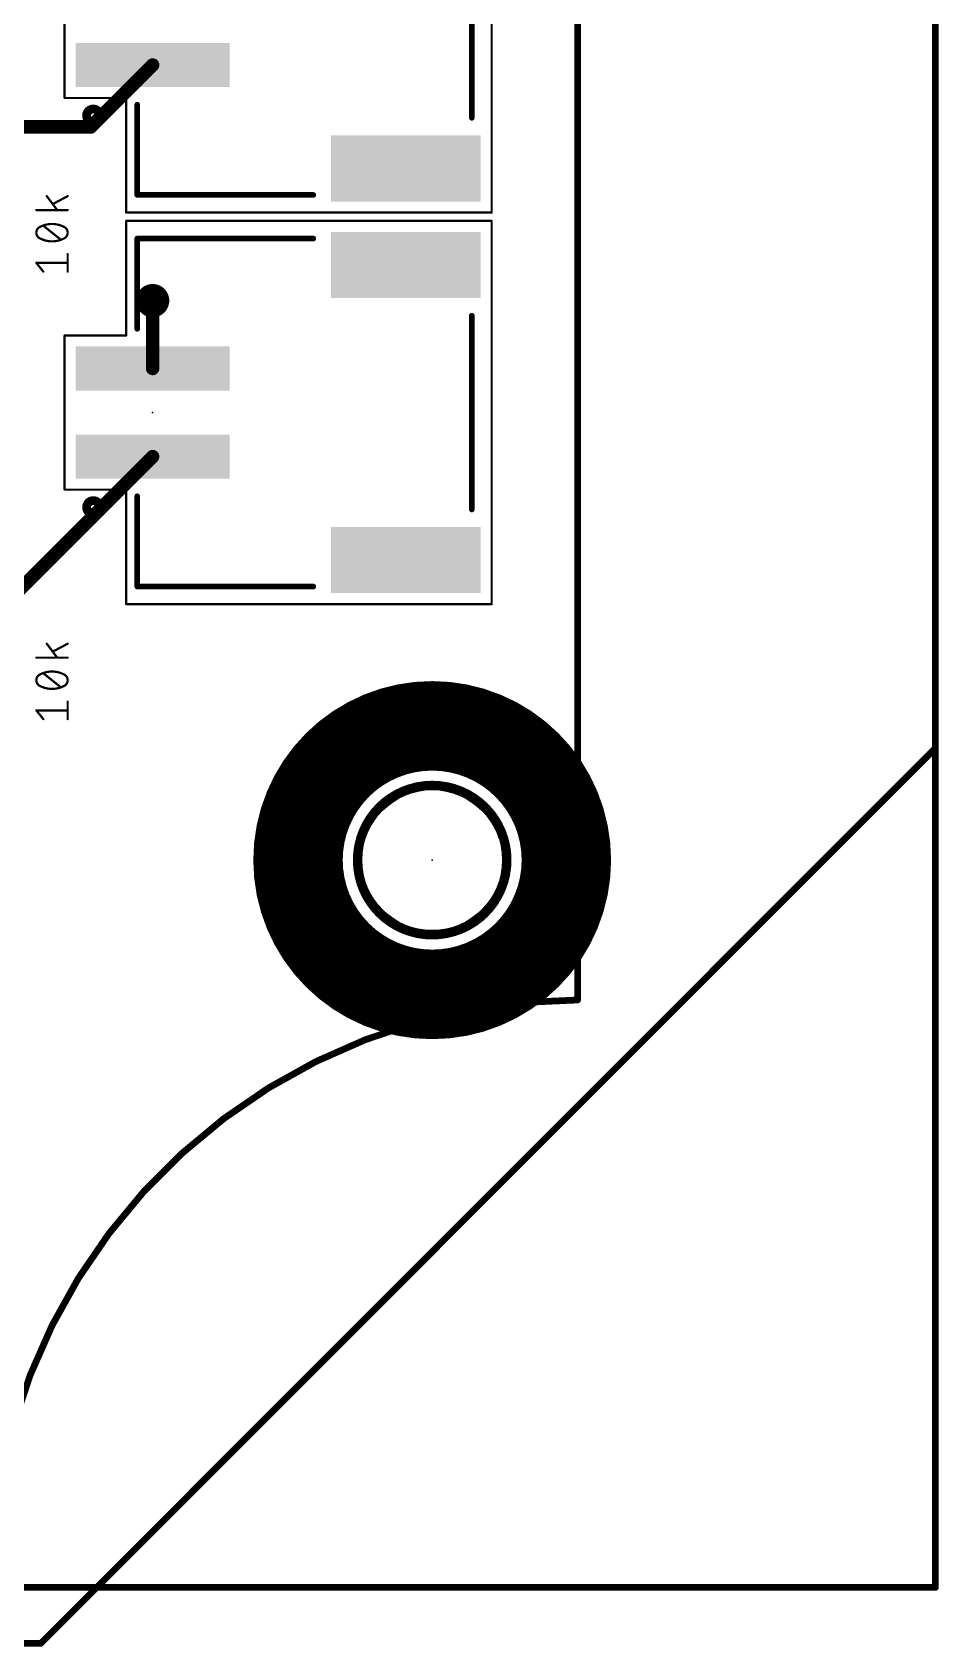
# Model space of a CAD drawing. Extents: x -0.25 to 2.75, y -0.05 to 2.8.
# Drawn here: x 1.942 to 2.753, y -0.053 to 1.39 of the extents above; entities that cross this region are included whole.
import ezdxf

# ---------------------------------------------------------------- set-up
doc = ezdxf.new("R2010")
doc.units = 0
for name, color, linetype in [('1', 22, 'CONTINUOUS'), ('16', 175, 'CONTINUOUS'), ('18', 82, 'CONTINUOUS'), ('20', 30, 'CONTINUOUS'), ('21', 253, 'CONTINUOUS'), ('23', 7, 'CONTINUOUS'), ('39', 22, 'CONTINUOUS'), ('40', 175, 'CONTINUOUS'), ('41', 22, 'CONTINUOUS'), ('42', 175, 'CONTINUOUS'), ('43', 82, 'CONTINUOUS')]:
    doc.layers.add(name, color=color, linetype=linetype)

# ---------------------------------------------------------------- blocks, each defined once
blk = doc.blocks.new('RECT')
blk.add_solid([(-0.5, -0.5), (0.5, -0.5), (-0.5, 0.5), (0.5, 0.5)])
blk = doc.blocks.new('ROUNDV')
at = {"const_width": 0.5}
blk.add_lwpolyline([(0, -0.25, 1), (0, 0.25, 1), (0, -0.25)], format="xyb", dxfattribs=at)

msp = doc.modelspace()

# ---------------------------------------------------------------- linework, layer by layer
at = {"layer": '1'}
for points, const_width in [([(2.75, 0), (2.75, 2.75)], 0.006), ([(2.05, 1.36063), (1.994685, 1.305315)], 0.012), ([(1.994685, 1.305315), (1.917475, 1.305315)], 0.012), ([(1.994685, 1.305315), (1.994488, 1.305118)], 0.012), ([(2.05, 1.08937), (2.05, 1.15)], 0.012), ([(2.05, 1.01063), (1.926772, 0.887402)], 0.012), ([(0, 0), (2.75, 0)], 0.006)]:
    msp.add_lwpolyline(points, dxfattribs=dict(at, const_width=const_width))
for points, const_width in [([(2.052121, 1.358509, 1), (2.047879, 1.362751)], 0.006), ([(1.992367, 1.307239, 1), (1.99661, 1.302997)], 0.006), ([(1.992564, 1.307436, 1), (1.996806, 1.303194)], 0.006), ([(1.996806, 1.303194, 1), (1.992564, 1.307436)], 0.006), ([(1.994685, 1.302315, 1), (1.994685, 1.308315)], 0.006), ([(2.053, 1.15, 1), (2.047, 1.15)], 0.006), ([(2.047, 1.08937, 1), (2.053, 1.08937)], 0.006), ([(2.052121, 1.008509, 1), (2.047879, 1.012751)], 0.006), ([(2.7485, 0, 1), (2.7515, 0)], 0.003), ([(2.75, -0.0015, 1), (2.75, 0.0015)], 0.003)]:
    msp.add_lwpolyline(points, format="xyb", dxfattribs=dict(at, const_width=const_width))
at = {"layer": '16', "const_width": 0.006}
for points in [[(2.75, 0.75), (2.75, 2.75)], [(2, 0), (2.75, 0.75)], [(1.95, -0.05), (2, 0)], [(0, -0.05), (1.95, -0.05)]]:
    msp.add_lwpolyline(points, dxfattribs=at)
at = {"layer": '16', "const_width": 0.003}
for points in [[(2.7485, 0.75, 1), (2.7515, 0.75)], [(2.751061, 0.748939, 1), (2.748939, 0.751061)], [(1.998939, 0.001061, 1), (2.001061, -0.001061)], [(2.001061, -0.001061, 1), (1.998939, 0.001061)], [(1.948939, -0.048939, 1), (1.951061, -0.051061)], [(1.95, -0.0515, 1), (1.95, -0.0485)]]:
    msp.add_lwpolyline(points, format="xyb", dxfattribs=at)
at = {"layer": '20'}
for points, const_width in [([(2.43, 2.43, 0.414214), (0, 0)], 0.006), ([(2.43, 0.525, 0.414214), (1.905, 0)], 0.006), ([(2.4285, 0.525, 1), (2.4315, 0.525)], 0.003), ([(2.43, 0.5235, 1), (2.43, 0.5265)], 0.003)]:
    msp.add_lwpolyline(points, format="xyb", dxfattribs=dict(at, const_width=const_width))
at = {"layer": '20', "const_width": 0.006}
msp.add_lwpolyline([(2.43, 2.43), (2.43, 0.525)], dxfattribs=at)
at = {"layer": '20'}
msp.add_circle((2.3, 0.65), 0.062992, dxfattribs=at)
at = {"layer": '21'}
for points, const_width in [([(2.335433, 1.313386), (2.335433, 1.486614)], 0.005), ([(2.03622, 1.325197), (2.03622, 1.244488)], 0.005), ([(1.955333, 1.243393), (1.964667, 1.230949)], 0.002), ([(1.974, 1.243393), (1.960778, 1.236393)], 0.002), ([(2.03622, 1.244488), (2.193701, 1.244488)], 0.005), ([(1.974, 1.230949), (1.946, 1.230949)], 0.002), ([(1.967778, 1.204555), (1.952222, 1.217)], 0.002), ([(2.03622, 1.205512), (2.03622, 1.124803)], 0.005), ([(2.193701, 1.205512), (2.03622, 1.205512)], 0.005), ([(1.952222, 1.176), (1.946, 1.183778)], 0.002), ([(1.946, 1.183778), (1.974, 1.183778)], 0.002), ([(1.974, 1.176), (1.974, 1.191555)], 0.002), ([(2.335433, 0.963386), (2.335433, 1.136614)], 0.005), ([(2.03622, 0.975197), (2.03622, 0.894488)], 0.005), ([(2.03622, 0.894488), (2.193701, 0.894488)], 0.005), ([(1.955333, 0.843393), (1.964667, 0.830949)], 0.002), ([(1.974, 0.843393), (1.960778, 0.836393)], 0.002), ([(1.974, 0.830949), (1.946, 0.830949)], 0.002), ([(1.967778, 0.804555), (1.952222, 0.817)], 0.002), ([(1.952222, 0.776), (1.946, 0.783778)], 0.002), ([(1.946, 0.783778), (1.974, 0.783778)], 0.002), ([(1.974, 0.776), (1.974, 0.791555)], 0.002)]:
    msp.add_lwpolyline(points, dxfattribs=dict(at, const_width=const_width))
for points, const_width in [([(2.03747, 1.325197, 1), (2.03497, 1.325197)], 0.0025), ([(1.99685, 1.311417, 1), (1.99685, 1.319291, 1), (1.99685, 1.311417)], 0.011811), ([(2.334183, 1.313386, 1), (2.336683, 1.313386)], 0.0025), ([(1.955733, 1.243693, 1), (1.954933, 1.243093)], 0.001), ([(1.974234, 1.242951, 1), (1.973766, 1.243835)], 0.001), ([(2.03622, 1.245738, 1), (2.03622, 1.243238)], 0.0025), ([(2.03497, 1.244488, 1), (2.03747, 1.244488)], 0.0025), ([(2.193701, 1.243238, 1), (2.193701, 1.245738)], 0.0025), ([(1.946, 1.231449, 1), (1.946, 1.230449)], 0.001), ([(1.960544, 1.236835, 1), (1.961012, 1.235951)], 0.001), ([(1.964267, 1.230649, 1), (1.965067, 1.231249)], 0.001), ([(1.974, 1.230449, 1), (1.974, 1.231449)], 0.001), ([(1.949889, 1.216222, 0.320468), (1.946, 1.210778)], 0.002), ([(1.96, 1.218555, 0.113885), (1.949889, 1.216222)], 0.002), ([(1.94967, 1.216672, 1), (1.950108, 1.215773)], 0.001), ([(1.950051, 1.215749, 1), (1.949727, 1.216695)], 0.001), ([(1.952535, 1.21739, 1), (1.95191, 1.216609)], 0.001), ([(1.970111, 1.216222, 0.113885), (1.96, 1.218555)], 0.002), ([(1.96, 1.219055, 1), (1.96, 1.218055)], 0.001), ([(1.96, 1.218055, 1), (1.96, 1.219055)], 0.001), ([(1.974, 1.210778, 0.320456), (1.970111, 1.216222)], 0.002), ([(1.970273, 1.216695, 1), (1.969949, 1.215749)], 0.001), ([(1.969892, 1.215773, 1), (1.97033, 1.216672)], 0.001), ([(1.946, 1.210778, 0.320471), (1.949889, 1.205333)], 0.002), ([(1.9465, 1.210778, 1), (1.9455, 1.210778)], 0.001), ([(1.9455, 1.210778, 1), (1.9465, 1.210778)], 0.001), ([(1.950108, 1.205783, 1), (1.94967, 1.204884)], 0.001), ([(1.949889, 1.205333, 0.113885), (1.96, 1.203)], 0.002), ([(1.949727, 1.20486, 1), (1.950051, 1.205806)], 0.001), ([(1.96, 1.203, 0.113885), (1.970111, 1.205333)], 0.002), ([(1.96, 1.2035, 1), (1.96, 1.2025)], 0.001), ([(1.96, 1.2025, 1), (1.96, 1.2035)], 0.001), ([(1.967465, 1.204165, 1), (1.96809, 1.204946)], 0.001), ([(1.970111, 1.205333, 0.32046), (1.974, 1.210778)], 0.002), ([(1.969949, 1.205806, 1), (1.970273, 1.20486)], 0.001), ([(1.97033, 1.204884, 1), (1.969892, 1.205783)], 0.001), ([(1.9745, 1.210778, 1), (1.9735, 1.210778)], 0.001), ([(1.9735, 1.210778, 1), (1.9745, 1.210778)], 0.001), ([(2.03747, 1.205512, 1), (2.03497, 1.205512)], 0.0025), ([(2.03622, 1.206762, 1), (2.03622, 1.204262)], 0.0025), ([(2.193701, 1.204262, 1), (2.193701, 1.206762)], 0.0025), ([(1.946, 1.184278, 1), (1.946, 1.183278)], 0.001), ([(1.94639, 1.18409, 1), (1.94561, 1.183465)], 0.001), ([(1.9745, 1.191555, 1), (1.9735, 1.191555)], 0.001), ([(1.974, 1.183278, 1), (1.974, 1.184278)], 0.001), ([(1.951832, 1.175688, 1), (1.952613, 1.176312)], 0.001), ([(1.9735, 1.176, 1), (1.9745, 1.176)], 0.001), ([(2.03497, 1.124803, 1), (2.03747, 1.124803)], 0.0025), ([(2.336683, 1.136614, 1), (2.334183, 1.136614)], 0.0025), ([(1.99685, 0.961417, 1), (1.99685, 0.969291, 1), (1.99685, 0.961417)], 0.011811), ([(2.03747, 0.975197, 1), (2.03497, 0.975197)], 0.0025), ([(2.334183, 0.963386, 1), (2.336683, 0.963386)], 0.0025), ([(2.03622, 0.895738, 1), (2.03622, 0.893238)], 0.0025), ([(2.03497, 0.894488, 1), (2.03747, 0.894488)], 0.0025), ([(2.193701, 0.893238, 1), (2.193701, 0.895738)], 0.0025), ([(1.955733, 0.843693, 1), (1.954933, 0.843093)], 0.001), ([(1.960544, 0.836835, 1), (1.961012, 0.835951)], 0.001), ([(1.974234, 0.842951, 1), (1.973766, 0.843835)], 0.001), ([(1.946, 0.831449, 1), (1.946, 0.830449)], 0.001), ([(1.964267, 0.830649, 1), (1.965067, 0.831249)], 0.001), ([(1.974, 0.830449, 1), (1.974, 0.831449)], 0.001), ([(1.949889, 0.816222, 0.320468), (1.946, 0.810778)], 0.002), ([(1.946, 0.810778, 0.320471), (1.949889, 0.805333)], 0.002), ([(1.9465, 0.810778, 1), (1.9455, 0.810778)], 0.001), ([(1.9455, 0.810778, 1), (1.9465, 0.810778)], 0.001), ([(1.96, 0.818555, 0.113885), (1.949889, 0.816222)], 0.002), ([(1.94967, 0.816672, 1), (1.950108, 0.815773)], 0.001), ([(1.950051, 0.815749, 1), (1.949727, 0.816695)], 0.001), ([(1.952535, 0.81739, 1), (1.95191, 0.816609)], 0.001), ([(1.970111, 0.816222, 0.113885), (1.96, 0.818555)], 0.002), ([(1.96, 0.819055, 1), (1.96, 0.818055)], 0.001), ([(1.96, 0.818055, 1), (1.96, 0.819055)], 0.001), ([(1.974, 0.810778, 0.320456), (1.970111, 0.816222)], 0.002), ([(1.970273, 0.816695, 1), (1.969949, 0.815749)], 0.001), ([(1.970111, 0.805333, 0.32046), (1.974, 0.810778)], 0.002), ([(1.969892, 0.815773, 1), (1.97033, 0.816672)], 0.001), ([(1.9745, 0.810778, 1), (1.9735, 0.810778)], 0.001), ([(1.9735, 0.810778, 1), (1.9745, 0.810778)], 0.001), ([(1.950108, 0.805783, 1), (1.94967, 0.804884)], 0.001), ([(1.949889, 0.805333, 0.113885), (1.96, 0.803)], 0.002), ([(1.949727, 0.80486, 1), (1.950051, 0.805806)], 0.001), ([(1.96, 0.803, 0.113885), (1.970111, 0.805333)], 0.002), ([(1.96, 0.8035, 1), (1.96, 0.8025)], 0.001), ([(1.96, 0.8025, 1), (1.96, 0.8035)], 0.001), ([(1.967465, 0.804165, 1), (1.96809, 0.804946)], 0.001), ([(1.969949, 0.805806, 1), (1.970273, 0.80486)], 0.001), ([(1.97033, 0.804884, 1), (1.969892, 0.805783)], 0.001), ([(1.946, 0.784278, 1), (1.946, 0.783278)], 0.001), ([(1.94639, 0.78409, 1), (1.94561, 0.783465)], 0.001), ([(1.9745, 0.791555, 1), (1.9735, 0.791555)], 0.001), ([(1.974, 0.783278, 1), (1.974, 0.784278)], 0.001), ([(2.3, 0.515, 1), (2.3, 0.785, 1), (2.3, 0.515)], 0.006), ([(1.951832, 0.775688, 1), (1.952613, 0.776312)], 0.001), ([(1.9735, 0.776, 1), (1.9745, 0.776)], 0.001), ([(2.3, 0.583071, 1), (2.3, 0.716929, 1), (2.3, 0.583071)], 0.008)]:
    msp.add_lwpolyline(points, format="xyb", dxfattribs=dict(at, const_width=const_width))
at = {"layer": '23'}
for p in [(2.05, 1.05), (2.3, 0.65)]:
    msp.add_point(p, dxfattribs=at)
at = {"layer": '39', "const_width": 0.001969}
for points in [[(2.35315, 1.57126), (2.35315, 1.22874)], [(1.97126, 1.331102), (1.97126, 1.468898)], [(2.026378, 1.331102), (1.97126, 1.331102)], [(2.026378, 1.22874), (2.026378, 1.331102)], [(2.35315, 1.22874), (2.026378, 1.22874)], [(2.026378, 1.118898), (2.026378, 1.22126)], [(2.026378, 1.22126), (2.35315, 1.22126)], [(2.35315, 1.22126), (2.35315, 0.87874)], [(1.97126, 0.981102), (1.97126, 1.118898)], [(1.97126, 1.118898), (2.026378, 1.118898)], [(2.026378, 0.981102), (1.97126, 0.981102)], [(2.026378, 0.87874), (2.026378, 0.981102)], [(2.35315, 0.87874), (2.026378, 0.87874)]]:
    msp.add_lwpolyline(points, dxfattribs=at)
at = {"layer": '39'}
for points, const_width in [([(1.97126, 1.331594, 1), (1.97126, 1.33061)], 0.000984), ([(1.970768, 1.331102, 1), (1.971752, 1.331102)], 0.000984), ([(2.02687, 1.331102, 1), (2.025886, 1.331102)], 0.000984), ([(2.026378, 1.33061, 1), (2.026378, 1.331594)], 0.000984), ([(2.026378, 1.229232, 1), (2.026378, 1.228248)], 0.000984), ([(2.025886, 1.22874, 1), (2.02687, 1.22874)], 0.000984), ([(2.352657, 1.22874, 1), (2.353642, 1.22874)], 0.000984), ([(2.35315, 1.228248, 1), (2.35315, 1.229232)], 0.000984), ([(2.02687, 1.22126, 1), (2.025886, 1.22126)], 0.000984), ([(2.026378, 1.221752, 1), (2.026378, 1.220768)], 0.000984), ([(2.353642, 1.22126, 1), (2.352657, 1.22126)], 0.000984), ([(2.35315, 1.220768, 1), (2.35315, 1.221752)], 0.000984), ([(1.971752, 1.118898, 1), (1.970768, 1.118898)], 0.000984), ([(1.97126, 1.11939, 1), (1.97126, 1.118406)], 0.000984), ([(2.025886, 1.118898, 1), (2.02687, 1.118898)], 0.000984), ([(2.026378, 1.118406, 1), (2.026378, 1.11939)], 0.000984), ([(1.97126, 0.981594, 1), (1.97126, 0.98061)], 0.000984), ([(1.970768, 0.981102, 1), (1.971752, 0.981102)], 0.000984), ([(2.02687, 0.981102, 1), (2.025886, 0.981102)], 0.000984), ([(2.026378, 0.98061, 1), (2.026378, 0.981594)], 0.000984), ([(2.026378, 0.879232, 1), (2.026378, 0.878248)], 0.000984), ([(2.025886, 0.87874, 1), (2.02687, 0.87874)], 0.000984), ([(2.352657, 0.87874, 1), (2.353642, 0.87874)], 0.000984), ([(2.35315, 0.878248, 1), (2.35315, 0.879232)], 0.000984), ([(2.3, 0.53, 1), (2.3, 0.77, 1), (2.3, 0.53)], 0.08)]:
    msp.add_lwpolyline(points, format="xyb", dxfattribs=dict(at, const_width=const_width))
at = {"layer": '40', "const_width": 0.08}
msp.add_lwpolyline([(2.3, 0.53, 1), (2.3, 0.77, 1), (2.3, 0.53)], format="xyb", dxfattribs=at)
at = {"layer": '41', "const_width": 0.08}
msp.add_lwpolyline([(2.3, 0.53, 1), (2.3, 0.77, 1), (2.3, 0.53)], format="xyb", dxfattribs=at)
at = {"layer": '42', "const_width": 0.08}
msp.add_lwpolyline([(2.3, 0.53, 1), (2.3, 0.77, 1), (2.3, 0.53)], format="xyb", dxfattribs=at)
at = {"layer": '43', "const_width": 0.08}
msp.add_lwpolyline([(2.3, 0.53, 1), (2.3, 0.77, 1), (2.3, 0.53)], format="xyb", dxfattribs=at)

# ---------------------------------------------------------------- block references
at = {"layer": '1', "rotation": 270}
for p, xscale, yscale in [((2.05, 1.36063), 0.03937, 0.137795), ((2.276378, 1.26811), 0.059055, 0.133858), ((2.276378, 1.18189), 0.059055, 0.133858), ((2.05, 1.08937), 0.03937, 0.137795), ((2.05, 1.01063), 0.03937, 0.137795), ((2.276378, 0.91811), 0.059055, 0.133858)]:
    msp.add_blockref('RECT', p, dxfattribs=dict(at, xscale=xscale, yscale=yscale))
at = {"layer": '18', "xscale": 0.02978, "yscale": 0.02978}
msp.add_blockref('ROUNDV', (2.05, 1.15), dxfattribs=at)
msp.add_blockref('ROUNDV', (2.05, 1.15), dxfattribs=at)

doc.saveas('drawing.dxf')
